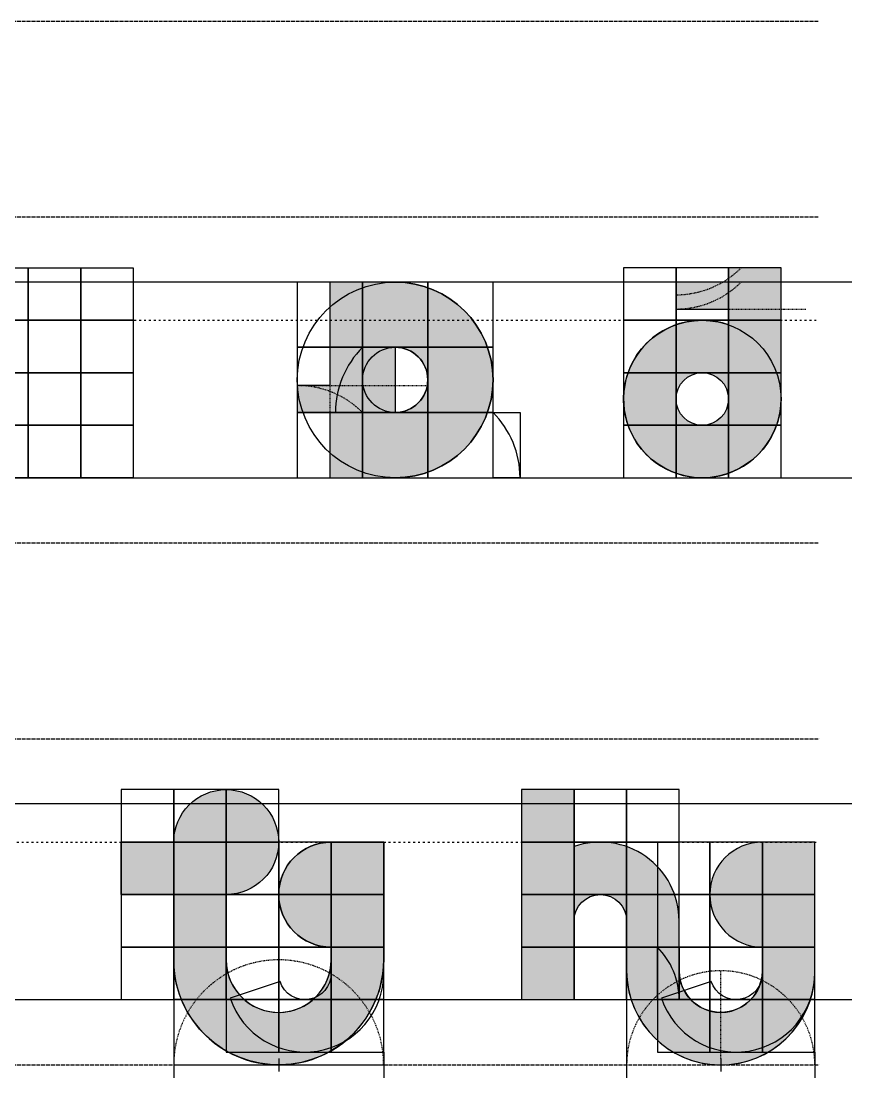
# Model space of a CAD drawing. Header units: millimetres. Extents: x -19 to 3010, y -292 to 470.
# Drawn here: x 407.7 to 535, y -252 to -90 of the extents above; entities that cross this region are included whole.
import ezdxf

# ---------------------------------------------------------------- set-up
doc = ezdxf.new("R2010")
doc.units = ezdxf.units.MM
doc.linetypes.add('ACAD_ISO02W100', pattern=[15, 12, -3])
doc.linetypes.add('ACAD_ISO03W100', pattern=[30, 12, -18])
for name, color, linetype in [('GUIDES', 252, 'Continuous'), ('guides_minor', 12, 'Continuous'), ('Lettering', 7, 'Continuous'), ('LINES', 252, 'Continuous'), ('Outlines', 5, 'Continuous')]:
    doc.layers.add(name, color=color, linetype=linetype)

msp = doc.modelspace()

# ---------------------------------------------------------------- hatches: boundary and pattern name
at = {"layer": 'Lettering'}
h = msp.add_hatch(color=256, dxfattribs=at)
h.dxf.hatch_style = 1
edge = h.paths.add_edge_path(flags=16)
edge.add_arc((512.0710678118656, -147.9289321881345), 4.023689270621844, 0, 360)
edge = h.paths.add_edge_path()
edge.add_line((524.1421356237311, -127.8104858350254), (516.0947570824874, -127.8104858350254))
edge.add_line((516.0947570824874, -127.8104858350254), (516.0947570824874, -130))
edge.add_line((516.0947570824874, -130), (508.0473785412438, -130))
edge.add_line((508.0473785412438, -130), (508.0473785412438, -134.142135623731))
edge.add_line((508.0473785412438, -134.142135623731), (516.0947570824874, -134.142135623731))
edge.add_line((516.0947570824874, -134.142135623731), (516.0947570824874, -136.5482203135575))
edge.add_arc((512.0710678118655, -147.9289321881345), 12.07106781186553, 70.52877936550931, 359.9999999999999)
edge.add_line((524.1421356237311, -147.9289321881345), (524.1421356237311, -127.8104858350254))
h = msp.add_hatch(color=256, dxfattribs=at)
h.dxf.hatch_style = 1
edge = h.paths.add_edge_path(flags=16)
edge.add_line((465.0000000000001, -140), (465.0000000000001, -150))
edge.add_arc((465.0000000000001, -145), 5, 270, 450)
edge = h.paths.add_edge_path()
edge.add_arc((465.0000000000001, -145), 15, 270, 450)
edge.add_line((465.0000000000001, -130), (455.0000000000001, -130))
edge.add_line((455.0000000000001, -130), (455.0000000000001, -145.857864376269))
edge.add_line((455.0000000000001, -145.857864376269), (450.0000000000001, -145.857864376269))
edge.add_line((450.0000000000001, -145.857864376269), (450.0000000000001, -150))
edge.add_line((450.0000000000001, -150), (455.0000000000001, -150))
edge.add_line((455.0000000000001, -150), (455.0000000000001, -160))
edge.add_line((455.0000000000001, -160), (465.0000000000001, -160))
h = msp.add_hatch(color=256, dxfattribs=at)
h.dxf.hatch_style = 1
edge = h.paths.add_edge_path()
edge.add_arc((447.1345297610484, -233.9052396486989), 16.10067940054379, -177.80212485072036, 3.877460414969391e-06, ccw=False)
edge.add_line((431.0456949966174, -234.522712791378), (431.0456949966174, -223.9052429175127))
edge.add_line((431.0456949966174, -223.9052429175127), (422.9983164553738, -223.9052429175127))
edge.add_line((422.9983164553738, -223.9052429175127), (422.9983164553738, -215.857864376269))
edge.add_line((422.9983164553738, -215.857864376269), (431.0456949966174, -215.857864376269))
edge.add_arc((439.0930735378611, -215.8578643762691), 8.047378541243631, -90, 179.9999999999998, ccw=False)
edge.add_line((439.0930735378611, -223.9052429175127), (439.0930735378611, -234.3418590959682))
edge.add_arc((447.1345297610245, -233.9052396486989), 8.05330085932394, 183.1078838114922, 360)
edge.add_line((455.1878306203484, -233.9052396486989), (455.1878306203484, -231.9526214587563))
edge.add_arc((455.1878306203484, -223.9052429175127), 8.047378541243631, 90, 270, ccw=False)
edge.add_line((455.1878306203484, -215.857864376269), (463.2352091615921, -215.857864376269))
edge.add_line((463.2352091615921, -215.857864376269), (463.2352091615921, -233.9052396486989))
edge.add_line((463.2352091615921, -233.9052396486989), (463.2352091615921, -233.9052385590943))
h = msp.add_hatch(color=256, dxfattribs=at)
h.dxf.hatch_style = 1
edge = h.paths.add_edge_path()
edge.add_arc((514.9018758282573, -235.5837493576075), 6.380711874577059, -180, 0, ccw=False)
edge.add_line((508.5211639536801, -235.5837493576075), (508.5211639536801, -227.9289321881345))
edge.add_arc((496.4500961418146, -227.9289321881345), 12.07106781186548, 359.9999999999997, 469.4712206344905)
edge.add_line((492.4264068711929, -216.5482203135575), (492.4264068711929, -207.8104858350254))
edge.add_line((492.4264068711929, -207.8104858350254), (484.3790283299492, -207.8104858350254))
edge.add_line((484.3790283299492, -207.8104858350254), (484.3790283299492, -240))
edge.add_line((484.3790283299492, -240), (492.4264068711929, -240))
edge.add_line((492.4264068711929, -240), (492.4264068711929, -227.9289321881345))
edge.add_arc((496.4500961418147, -227.9289321881345), 4.023689270621844, 0, 180, ccw=False)
edge.add_line((500.4737854124365, -227.9289321881345), (500.4737854124365, -235.9763107293823))
edge.add_arc((514.9018758282573, -235.5837493576076), 14.43342985841232, 181.5585265580904, 358.4414734419261)
edge.add_line((529.329966244078, -235.9763107293782), (529.329966244078, -215.857864376269))
edge.add_line((529.329966244078, -215.857864376269), (521.2825877028343, -215.857864376269))
edge.add_arc((521.2825877028343, -223.9052429175127), 8.047378541243631, 90, 270)
edge.add_line((521.2825877028343, -231.9526214587563), (521.2825877028343, -235.5837493576075))

# ---------------------------------------------------------------- linework, layer by layer
at = {"layer": 'GUIDES'}
for points in [[(408.7580566598984, -135.857864376269), (400.7106781186548, -135.857864376269), (400.7106781186548, -127.8104858350254), (408.7580566598984, -127.8104858350254)], [(416.805435201142, -135.857864376269), (408.7580566598984, -135.857864376269), (408.7580566598984, -127.8104858350254), (416.805435201142, -127.8104858350254)], [(424.8528137423857, -135.857864376269), (416.805435201142, -135.857864376269), (416.805435201142, -127.8104858350254), (424.8528137423857, -127.8104858350254)], [(500.0000000000001, -135.857864376269), (508.0473785412438, -135.857864376269), (508.0473785412438, -127.8104858350253), (500.0000000000001, -127.8104858350253)], [(508.0473785412438, -135.857864376269), (516.0947570824874, -135.857864376269), (516.0947570824874, -127.8104858350253), (508.0473785412438, -127.8104858350253)], [(516.0947570824874, -135.857864376269), (524.1421356237311, -135.857864376269), (524.1421356237311, -127.8104858350253), (516.0947570824874, -127.8104858350253)], [(450.0000000000001, -140), (460.0000000000001, -140), (460.0000000000001, -130), (450.0000000000001, -130)], [(460.0000000000001, -140), (470.0000000000001, -140), (470.0000000000001, -130), (460.0000000000001, -130)], [(470.0000000000001, -140), (480.0000000000001, -140), (480.0000000000001, -130), (470.0000000000001, -130)], [(408.7580566598984, -143.9052429175127), (400.7106781186548, -143.9052429175127), (400.7106781186548, -135.857864376269), (408.7580566598984, -135.857864376269)], [(416.805435201142, -143.9052429175127), (408.7580566598984, -143.9052429175127), (408.7580566598984, -135.857864376269), (416.805435201142, -135.857864376269)], [(424.8528137423857, -143.9052429175127), (416.805435201142, -143.9052429175127), (416.805435201142, -135.857864376269), (424.8528137423857, -135.857864376269)], [(500.0000000000001, -143.9052429175127), (508.0473785412438, -143.9052429175127), (508.0473785412438, -135.857864376269), (500.0000000000001, -135.857864376269)], [(508.0473785412438, -143.9052429175127), (516.0947570824874, -143.9052429175127), (516.0947570824874, -135.857864376269), (508.0473785412438, -135.857864376269)], [(516.0947570824874, -143.9052429175127), (524.1421356237311, -143.9052429175127), (524.1421356237311, -135.857864376269), (516.0947570824874, -135.857864376269)], [(450.0000000000001, -150), (460.0000000000001, -150), (460.0000000000001, -140), (450.0000000000001, -140)], [(460.0000000000001, -150), (470.0000000000001, -150), (470.0000000000001, -140), (460.0000000000001, -140)], [(470.0000000000001, -150), (480.0000000000001, -150), (480.0000000000001, -140), (470.0000000000001, -140)], [(408.7580566598984, -151.9526214587563), (400.7106781186548, -151.9526214587563), (400.7106781186548, -143.9052429175127), (408.7580566598984, -143.9052429175127)], [(416.805435201142, -151.9526214587563), (408.7580566598984, -151.9526214587563), (408.7580566598984, -143.9052429175127), (416.805435201142, -143.9052429175127)], [(424.8528137423857, -151.9526214587563), (416.805435201142, -151.9526214587563), (416.805435201142, -143.9052429175127), (424.8528137423857, -143.9052429175127)], [(500.0000000000001, -151.9526214587563), (508.0473785412438, -151.9526214587563), (508.0473785412438, -143.9052429175127), (500.0000000000001, -143.9052429175127)], [(508.0473785412438, -151.9526214587563), (516.0947570824874, -151.9526214587563), (516.0947570824874, -143.9052429175127), (508.0473785412438, -143.9052429175127)], [(516.0947570824874, -151.9526214587563), (524.1421356237311, -151.9526214587563), (524.1421356237311, -143.9052429175127), (516.0947570824874, -143.9052429175127)], [(450.0000000000001, -160), (460.0000000000001, -160), (460.0000000000001, -150), (450.0000000000001, -150)], [(460.0000000000001, -160), (470.0000000000001, -160), (470.0000000000001, -150), (460.0000000000001, -150)], [(470.0000000000001, -160), (480.0000000000001, -160), (480.0000000000001, -150), (470.0000000000001, -150)], [(484.1421356237311, -160), (480.0000000000001, -160), (480.0000000000001, -150), (484.1421356237311, -150)], [(408.7580566598984, -160), (400.7106781186548, -160), (400.7106781186548, -151.9526214587563), (408.7580566598984, -151.9526214587563)], [(416.805435201142, -160), (408.7580566598984, -160), (408.7580566598984, -151.9526214587563), (416.805435201142, -151.9526214587563)], [(424.8528137423857, -160), (416.805435201142, -160), (416.805435201142, -151.9526214587563), (424.8528137423857, -151.9526214587563)], [(500.0000000000001, -160), (508.0473785412438, -160), (508.0473785412438, -151.9526214587563), (500.0000000000001, -151.9526214587563)], [(508.0473785412438, -160), (516.0947570824874, -160), (516.0947570824874, -151.9526214587563), (508.0473785412438, -151.9526214587563)], [(516.0947570824874, -160), (524.1421356237311, -160), (524.1421356237311, -151.9526214587563), (516.0947570824874, -151.9526214587563)], [(422.9983164553738, -215.857864376269), (431.0456949966174, -215.857864376269), (431.0456949966174, -207.8104858350253), (422.9983164553738, -207.8104858350253)], [(431.0456949966174, -215.857864376269), (439.0930735378611, -215.857864376269), (439.0930735378611, -207.8104858350253), (431.0456949966174, -207.8104858350253)], [(439.0930735378611, -215.857864376269), (447.1404520791048, -215.857864376269), (447.1404520791048, -207.8104858350253), (439.0930735378611, -207.8104858350253)], [(484.3790283299511, -215.857864376269), (492.4264068711947, -215.857864376269), (492.4264068711947, -207.8104858350253), (484.3790283299511, -207.8104858350253)], [(492.4264068711947, -215.857864376269), (500.4737854124384, -215.857864376269), (500.4737854124384, -207.8104858350253), (492.4264068711947, -207.8104858350253)], [(500.4737854124384, -215.857864376269), (508.521163953682, -215.857864376269), (508.521163953682, -207.8104858350253), (500.4737854124384, -207.8104858350253)], [(422.9983164553738, -223.9052429175127), (431.0456949966174, -223.9052429175127), (431.0456949966174, -215.857864376269), (422.9983164553738, -215.857864376269)], [(431.0456949966174, -223.9052429175127), (439.0930735378611, -223.9052429175127), (439.0930735378611, -215.857864376269), (431.0456949966174, -215.857864376269)], [(439.0930735378611, -223.9052429175127), (447.1404520791048, -223.9052429175127), (447.1404520791048, -215.857864376269), (439.0930735378611, -215.857864376269)], [(447.1404520791048, -223.9052429175127), (455.1878306203484, -223.9052429175127), (455.1878306203484, -215.857864376269), (447.1404520791048, -215.857864376269)], [(455.1878306203484, -223.9052429175127), (463.2352091615921, -223.9052429175127), (463.2352091615921, -215.857864376269), (455.1878306203484, -215.857864376269)], [(484.3790283299511, -223.9052429175127), (492.4264068711947, -223.9052429175127), (492.4264068711947, -215.857864376269), (484.3790283299511, -215.857864376269)], [(492.4264068711947, -223.9052429175127), (500.4737854124384, -223.9052429175127), (500.4737854124384, -215.857864376269), (492.4264068711947, -215.857864376269)], [(500.4737854124384, -223.9052429175127), (508.521163953682, -223.9052429175127), (508.521163953682, -215.857864376269), (500.4737854124384, -215.857864376269)], [(505.187830620349, -223.9052429175127), (513.2352091615926, -223.9052429175127), (513.2352091615926, -215.857864376269), (505.187830620349, -215.857864376269)], [(513.2352091615926, -223.9052429175127), (521.2825877028363, -223.9052429175127), (521.2825877028363, -215.857864376269), (513.2352091615926, -215.857864376269)], [(521.2825877028363, -223.9052429175127), (529.32996624408, -223.9052429175127), (529.32996624408, -215.857864376269), (521.2825877028363, -215.857864376269)], [(422.9983164553738, -231.9526214587563), (431.0456949966174, -231.9526214587563), (431.0456949966174, -223.9052429175127), (422.9983164553738, -223.9052429175127)], [(431.0456949966174, -231.9526214587563), (439.0930735378611, -231.9526214587563), (439.0930735378611, -223.9052429175127), (431.0456949966174, -223.9052429175127)], [(439.0930735378611, -231.9526214587563), (447.1404520791048, -231.9526214587563), (447.1404520791048, -223.9052429175127), (439.0930735378611, -223.9052429175127)], [(447.1404520791048, -231.9526214587563), (455.1878306203484, -231.9526214587563), (455.1878306203484, -223.9052429175127), (447.1404520791048, -223.9052429175127)], [(455.1878306203484, -231.9526214587563), (463.2352091615921, -231.9526214587563), (463.2352091615921, -223.9052429175127), (455.1878306203484, -223.9052429175127)], [(484.3790283299511, -231.9526214587563), (492.4264068711947, -231.9526214587563), (492.4264068711947, -223.9052429175127), (484.3790283299511, -223.9052429175127)], [(492.4264068711947, -231.9526214587563), (500.4737854124384, -231.9526214587563), (500.4737854124384, -223.9052429175127), (492.4264068711947, -223.9052429175127)], [(500.4737854124384, -231.9526214587563), (508.521163953682, -231.9526214587563), (508.521163953682, -223.9052429175127), (500.4737854124384, -223.9052429175127)], [(505.187830620349, -231.9526214587563), (513.2352091615926, -231.9526214587563), (513.2352091615926, -223.9052429175127), (505.187830620349, -223.9052429175127)], [(513.2352091615926, -231.9526214587563), (521.2825877028363, -231.9526214587563), (521.2825877028363, -223.9052429175127), (513.2352091615926, -223.9052429175127)], [(521.2825877028363, -231.9526214587563), (529.32996624408, -231.9526214587563), (529.32996624408, -223.9052429175127), (521.2825877028363, -223.9052429175127)], [(422.9983164553738, -239.9999999999999), (431.0456949966174, -239.9999999999999), (431.0456949966174, -231.9526214587563), (422.9983164553738, -231.9526214587563)], [(431.0456949966174, -239.9999999999999), (439.0930735378611, -239.9999999999999), (439.0930735378611, -231.9526214587563), (431.0456949966174, -231.9526214587563)], [(439.0930735378611, -239.9999999999999), (447.1404520791048, -239.9999999999999), (447.1404520791048, -231.9526214587563), (439.0930735378611, -231.9526214587563)], [(447.1404520791048, -240), (455.1878306203484, -240), (455.1878306203484, -231.9526214587563), (447.1404520791048, -231.9526214587563)], [(455.1878306203484, -240), (463.2352091615921, -240), (463.2352091615921, -231.9526214587563), (455.1878306203484, -231.9526214587563)], [(484.3790283299511, -239.9999999999999), (492.4264068711947, -239.9999999999999), (492.4264068711947, -231.9526214587563), (484.3790283299511, -231.9526214587563)], [(492.4264068711947, -239.9999999999999), (500.4737854124384, -239.9999999999999), (500.4737854124384, -231.9526214587563), (492.4264068711947, -231.9526214587563)], [(500.4737854124384, -239.9999999999999), (508.521163953682, -239.9999999999999), (508.521163953682, -231.9526214587563), (500.4737854124384, -231.9526214587563)], [(505.187830620349, -240), (513.2352091615926, -240), (513.2352091615926, -231.9526214587563), (505.187830620349, -231.9526214587563)], [(508.521163953682, -239.9999999999999), (505.1878306203487, -239.9999999999999), (505.1878306203487, -231.9526214587563), (508.521163953682, -231.9526214587563)], [(513.2352091615926, -240), (521.2825877028363, -240), (521.2825877028363, -231.9526214587563), (513.2352091615926, -231.9526214587563)], [(521.2825877028363, -240), (529.32996624408, -240), (529.32996624408, -231.9526214587563), (521.2825877028363, -231.9526214587563)], [(439.0930735378611, -248.0473785412437), (447.1404520791048, -248.0473785412437), (447.1404520791048, -240), (439.0930735378611, -240)], [(447.1404520791048, -248.0473785412437), (455.1878306203484, -248.0473785412437), (455.1878306203484, -240), (447.1404520791048, -240)], [(455.1878306203484, -248.0473785412437), (463.2352091615921, -248.0473785412437), (463.2352091615921, -240), (455.1878306203484, -240)], [(505.187830620349, -248.0473785412437), (513.2352091615926, -248.0473785412437), (513.2352091615926, -240), (505.187830620349, -240)], [(513.2352091615926, -248.0473785412437), (521.2825877028363, -248.0473785412437), (521.2825877028363, -240), (513.2352091615926, -240)], [(521.2825877028363, -248.0473785412437), (529.32996624408, -248.0473785412437), (529.32996624408, -240), (521.2825877028363, -240)]]:
    msp.add_lwpolyline(points, close=True, dxfattribs=at)
for centre, radius, end in [((470.0000000000001, -160), 14.14213562373095, 45.00000000000065), ((497.1404520791051, -239.9999999999999), 11.38071187457704, 44.99999999999955)]:
    msp.add_arc(centre, radius, 0, end, dxfattribs=at)
at = {"layer": 'guides_minor', "linetype": 'ACAD_ISO03W100', "ltscale": 0.005}
msp.add_line((455.0000000000001, -130), (455.0000000000001, -160), dxfattribs=at)
at = {"layer": 'guides_minor', "linetype": 'ACAD_ISO02W100', "ltscale": 0.005}
for p, q in [((508.0473785412437, -134.142135623731), (528.0473785412437, -134.142135623731)), ((450.0000000000001, -145.857864376269), (470.0000000000001, -145.857864376269)), ((514.9018758282591, -249.0118446353109), (514.9018758282591, -235.5837493576075))]:
    msp.add_line(p, q, dxfattribs=at)
at = {"layer": 'guides_minor'}
for p, q in [((431.0456949966174, -239.9999999999999), (431.0456949966173, -251.9999999999999)), ((500.4737854124384, -239.9999999999999), (500.4737854124382, -251.9999999999999)), ((447.1404520791048, -249.0118446353109), (447.1404520791048, -251.0118446353109)), ((463.2352091615921, -248.0473785412437), (463.2352091615921, -251.9999999999999)), ((514.9018758282591, -249.0118446353109), (514.9018758282591, -251.0118446353109)), ((529.32996624408, -248.0473785412437), (529.32996624408, -251.9999999999999)), ((431.0456949966173, -250), (463.2352091615921, -250.0236892706218))]:
    msp.add_line(p, q, dxfattribs=at)
for points in [[(439.0930735378611, -223.9052429175127), (439.0930735378611, -240), (431.0456949966174, -240), (431.0456949966174, -223.9052429175127), (422.9983164553738, -223.9052429175127), (422.9983164553738, -215.857864376269), (431.0456949966174, -215.857864376269, -2.414213562373095)], [(455.1878306203484, -215.857864376269, 0.9999999999999999), (455.1878306203484, -231.9526214587563), (455.1878306203484, -235.9763107293782, -0.8508037970648201), (447.3469345421427, -237.2487129985727), (439.7125209269747, -239.7935175369621, 0.8508037970648128), (463.2352091615921, -235.9763107293782), (463.2352091615921, -215.857864376269)], [(521.2825877028363, -215.857864376269, 0.9999999999999999), (521.2825877028363, -231.9526214587563), (521.2825877028363, -235.9763107293782, -0.8508037970648201), (513.4416916246305, -237.2487129985727), (505.8072780094624, -239.7935175369621, 0.8508037970648128), (529.32996624408, -235.9763107293782), (529.32996624408, -215.857864376269)]]:
    msp.add_lwpolyline(points, format="xyb", close=True, dxfattribs=at)
msp.add_lwpolyline([(492.4264068711948, -216.5482203135575), (492.4264068711948, -207.8104858350254), (484.3790283299511, -207.8104858350254), (484.3790283299511, -240), (492.4264068711948, -240), (492.4264068711948, -227.9289321881345, -0.9999999999999999), (500.4737854124384, -227.9289321881345), (500.4737854124384, -240), (508.521163953682, -240), (508.521163953682, -227.9289321881345, 0.5176380902050414), (492.4264068711948, -216.5482203135575)], format="xyb", dxfattribs=at)
for centre, radius in [((465.0000000000001, -145), 15), ((512.0710678118656, -147.9289321881345), 12.07106781186553), ((465.0000000000001, -145), 5), ((512.0710678118656, -147.9289321881345), 4.023689270621844)]:
    msp.add_circle(centre, radius, dxfattribs=at)
at = {"layer": 'guides_minor', "linetype": 'ACAD_ISO03W100', "ltscale": 0.005}
msp.add_arc((508.0473785412437, -117.8104858350253), 14.14213562373095, 270, 314.9999999999998, dxfattribs=at)
at = {"layer": 'guides_minor', "linetype": 'ACAD_ISO02W100', "ltscale": 0.005}
for centre, radius, start, end in [((508.0473785412437, -120), 14.14213562373095, 270, 314.9999999999998), ((450.0000000000001, -160), 14.14213562373095, 45.00000000000001, 90), ((447.1404520791048, -250), 16.0947614409057, 0, 180.0421657492054), ((514.9018758282591, -250.0118446353109), 14.42809527770335, 0.04703654060733494, 179.9529634593927)]:
    msp.add_arc(centre, radius, start, end, dxfattribs=at)
at = {"layer": 'guides_minor'}
for centre, radius, start, end in [((470.0000000000001, -150), 14.14213562373095, 135, 180), ((447.1345297610484, -233.9052396486989), 16.10067940054374, 180, 3.877460317492836e-06), ((447.1345297610245, -233.9052396486989), 8.05330085932394, 180, 2.544443745170813e-14), ((514.9018758282591, -235.5837493576075), 14.43342985841226, 180, 358.4414734419259), ((514.9018758282591, -235.5837493576075), 6.380711874577116, 180, 1.017777498068325e-13)]:
    msp.add_arc(centre, radius, start, end, dxfattribs=at)
at = {"layer": 'LINES', "linetype": 'ACAD_ISO02W100', "ltscale": 0.05}
for p, q in [((-10, -90), (530, -90)), ((-10.00000000000003, -120), (530, -120)), ((-10.00000000000003, -170), (530, -170)), ((-10.00000000000006, -200), (530, -200)), ((-10.00000000000006, -250), (530, -250))]:
    msp.add_line(p, q, dxfattribs=at)
at = {"layer": 'LINES'}
for p, q in [((535, -130), (-15.00000000000003, -130)), ((-15.00000000000003, -160), (535, -160)), ((535, -210), (-15.00000000000006, -210)), ((-15.00000000000006, -240), (535, -240))]:
    msp.add_line(p, q, dxfattribs=at)
at = {"layer": 'LINES', "linetype": 'ACAD_ISO03W100', "ltscale": 0.025}
for p, q in [((-10.00000000000002, -135.857864376269), (530, -135.857864376269)), ((-10.00000000000005, -215.857864376269), (530, -215.857864376269))]:
    msp.add_line(p, q, dxfattribs=at)
at = {"layer": 'Outlines'}
for points in [[(524.1421356237311, -127.8104858350254), (516.0947570824874, -127.8104858350254), (516.0947570824874, -130), (508.0473785412438, -130), (508.0473785412438, -134.142135623731), (516.0947570824874, -134.142135623731), (516.0947570824874, -136.5482203135575, 3.146264369941959), (524.1421356237311, -147.9289321881345)], [(465.0000000000001, -160, 0.9999999999999999), (465.0000000000001, -130), (455.0000000000001, -130), (455.0000000000001, -145.857864376269), (450.0000000000001, -145.857864376269), (450.0000000000001, -150), (455.0000000000001, -150), (455.0000000000001, -160)], [(465.0000000000001, -140), (465.0000000000001, -150, 0.9999999999999999)], [(463.2352091615921, -233.9052385590943, -0.9810015678558107), (431.0456949966174, -234.522712791378), (431.0456949966174, -223.9052429175127), (422.9983164553738, -223.9052429175127), (422.9983164553738, -215.857864376269), (431.0456949966174, -215.857864376269, -2.414213562373095), (439.0930735378611, -223.9052429175127), (439.0930735378611, -234.3418590959682, 0.9732398434977418), (455.1878306203484, -233.9052396486989), (455.1878306203484, -231.9526214587563, -1), (455.1878306203484, -215.857864376269), (463.2352091615921, -215.857864376269), (463.2352091615921, -233.9052396486989)], [(521.2825877028343, -235.5837493576075, -0.9999999999999999), (508.5211639536801, -235.5837493576075), (508.5211639536801, -227.9289321881345, 0.5176380902050414), (492.4264068711929, -216.5482203135575), (492.4264068711929, -207.8104858350254), (484.3790283299492, -207.8104858350254), (484.3790283299492, -240), (492.4264068711929, -240), (492.4264068711929, -227.9289321881345, -0.9999999999999999), (500.4737854124365, -227.9289321881345), (500.4737854124365, -235.9763107293823, 0.9731619418771752), (529.329966244078, -235.9763107293782), (529.329966244078, -215.857864376269), (521.2825877028343, -215.857864376269, 1), (521.2825877028343, -231.9526214587563)]]:
    msp.add_lwpolyline(points, format="xyb", close=True, dxfattribs=at)
msp.add_circle((512.0710678118656, -147.9289321881345), 4.023689270621844, dxfattribs=at)

doc.saveas('drawing.dxf')
